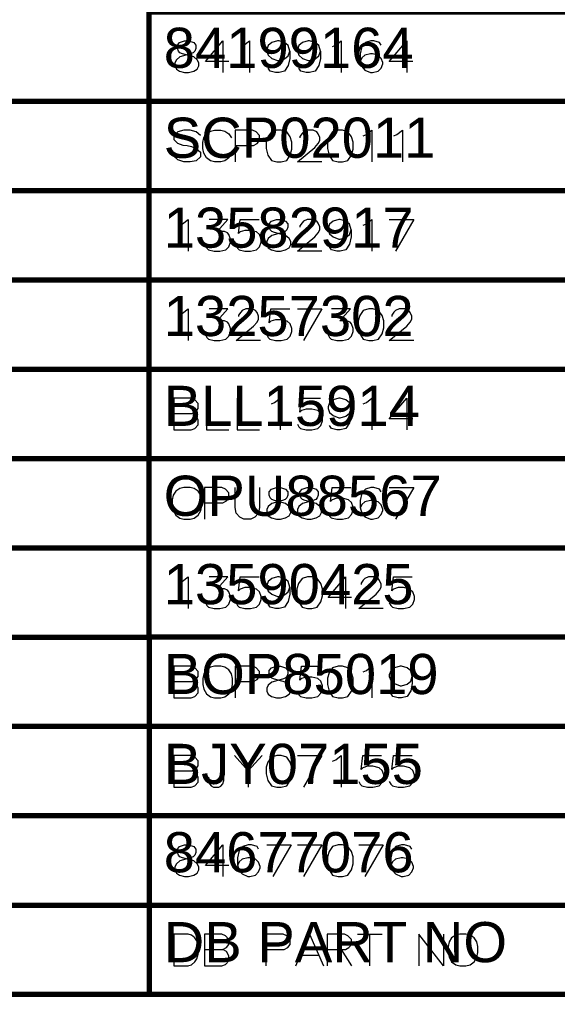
# Model space of a CAD drawing. Header units: millimetres. Extents: x 0 to 174, y 0 to 33.
# Drawn here: x 83.32 to 85.728, y 15.928 to 20.297 of the extents above; entities that cross this region are included whole.
import ezdxf

# ---------------------------------------------------------------- set-up
doc = ezdxf.new("R2010")
doc.units = ezdxf.units.MM
doc.layers.add('BOM_OCR_TEXT', color=7, linetype='Continuous')
doc.layers.add('BOM_ORIGINAL_OUTLINES', color=7, linetype='Continuous')
doc.layers.add('PDF_Geomertry', color=7, linetype='Continuous', true_color=0x405f80)
doc.styles.get("Standard").update_dxf_attribs({"font": 'arial.ttf'})

msp = doc.modelspace()

# ---------------------------------------------------------------- linework, layer by layer
at = {"layer": 'BOM_ORIGINAL_OUTLINES', "color": 18, "lineweight": 13, "true_color": 0x260000}
for points in [[(84.0999, 20.1296), (84.0496, 20.1432), (84.0382, 20.1478), (84.0312, 20.1547), (84.0267, 20.1661), (84.0267, 20.1821), (84.0358, 20.1936), (84.0587, 20.2004), (84.0771, 20.2004), (84.0999, 20.1936), (84.109, 20.1821), (84.109, 20.1661), (84.1044, 20.1547), (84.0976, 20.1478), (84.0861, 20.1432), (84.0382, 20.1296), (84.0222, 20.1158), (84.0153, 20.1021), (84.0153, 20.0883), (84.0222, 20.0747), (84.0358, 20.0656), (84.0587, 20.0586), (84.0771, 20.0586), (84.0999, 20.0656), (84.1158, 20.0747), (84.1228, 20.0883), (84.1228, 20.1021), (84.1158, 20.1158)], [(84.4725, 19.8001), (84.4474, 19.7933), (84.4314, 19.7704), (84.4244, 19.7476), (84.4244, 19.7179), (84.4314, 19.6882), (84.4474, 19.6653), (84.4725, 19.6585), (84.4908, 19.6585), (84.516, 19.6653), (84.5319, 19.6882), (84.5388, 19.7156), (84.5388, 19.7476), (84.5319, 19.7704), (84.516, 19.7933), (84.4908, 19.8001), (84.4725, 19.8001)], [(84.7468, 19.8001), (84.7217, 19.7933), (84.7057, 19.7704), (84.6989, 19.7476), (84.6989, 19.7179), (84.7057, 19.6882), (84.7217, 19.6653), (84.7468, 19.6585), (84.7651, 19.6585), (84.7903, 19.6653), (84.8062, 19.6882), (84.8132, 19.7156), (84.8132, 19.7476), (84.8062, 19.7704), (84.7903, 19.7933), (84.7651, 19.8001), (84.7468, 19.8001)], [(84.5114, 19.329), (84.4611, 19.3428), (84.4496, 19.3474), (84.4428, 19.3542), (84.4382, 19.3657), (84.4382, 19.3817), (84.4474, 19.3931), (84.4703, 19.3999), (84.4885, 19.3999), (84.5114, 19.3931), (84.5206, 19.3817), (84.5206, 19.3657), (84.516, 19.3542), (84.509, 19.3474), (84.4976, 19.3428), (84.4496, 19.329), (84.4336, 19.3153), (84.4268, 19.3017), (84.4268, 19.2879), (84.4336, 19.2742), (84.4474, 19.265), (84.4703, 19.2582), (84.4885, 19.2582), (84.5114, 19.265), (84.5274, 19.2742), (84.5342, 19.2879), (84.5342, 19.3017), (84.5274, 19.3153)], [(84.884, 18.9997), (84.8589, 18.9928), (84.8429, 18.97), (84.836, 18.9471), (84.836, 18.9174), (84.8429, 18.8876), (84.8589, 18.8649), (84.884, 18.8579), (84.9022, 18.8579), (84.9275, 18.8649), (84.9435, 18.8876), (84.9503, 18.9151), (84.9503, 18.9471), (84.9435, 18.97), (84.9275, 18.9928), (84.9022, 18.9997), (84.884, 18.9997)], [(84.0885, 18.4578), (84.1044, 18.4646), (84.1204, 18.4806), (84.1204, 18.5035), (84.109, 18.5217), (84.0931, 18.5308), (84.109, 18.54), (84.1204, 18.5538), (84.1204, 18.5765), (84.1044, 18.5926), (84.0885, 18.5994), (84.0107, 18.5994), (84.0107, 18.4578)], [(84.0564, 18.1992), (84.0382, 18.1947), (84.0199, 18.1832), (84.0085, 18.165), (84.0039, 18.1443), (84.0039, 18.1169), (84.0085, 18.0964), (84.0199, 18.0758), (84.0382, 18.0621), (84.0564, 18.0575), (84.0839, 18.0575), (84.1022, 18.0621), (84.1204, 18.0758), (84.1319, 18.0964), (84.1365, 18.1169), (84.1365, 18.1443), (84.1319, 18.165), (84.1204, 18.1832), (84.1022, 18.1947), (84.0839, 18.1992), (84.0564, 18.1992)], [(84.5114, 18.1283), (84.4611, 18.1421), (84.4496, 18.1467), (84.4428, 18.1535), (84.4382, 18.165), (84.4382, 18.181), (84.4474, 18.1924), (84.4703, 18.1992), (84.4885, 18.1992), (84.5114, 18.1924), (84.5206, 18.181), (84.5206, 18.165), (84.516, 18.1535), (84.509, 18.1467), (84.4976, 18.1421), (84.4496, 18.1283), (84.4336, 18.1146), (84.4268, 18.101), (84.4268, 18.0872), (84.4336, 18.0735), (84.4474, 18.0643), (84.4703, 18.0575), (84.4885, 18.0575), (84.5114, 18.0643), (84.5274, 18.0735), (84.5342, 18.0872), (84.5342, 18.101), (84.5274, 18.1146)], [(84.6485, 18.1283), (84.5982, 18.1421), (84.5868, 18.1467), (84.58, 18.1535), (84.5754, 18.165), (84.5754, 18.181), (84.5846, 18.1924), (84.6074, 18.1992), (84.6257, 18.1992), (84.6485, 18.1924), (84.6576, 18.181), (84.6576, 18.165), (84.6531, 18.1535), (84.6462, 18.1467), (84.6349, 18.1421), (84.5868, 18.1283), (84.5708, 18.1146), (84.5639, 18.101), (84.5639, 18.0872), (84.5708, 18.0735), (84.5846, 18.0643), (84.6074, 18.0575), (84.6257, 18.0575), (84.6485, 18.0643), (84.6646, 18.0735), (84.6714, 18.0872), (84.6714, 18.101), (84.6646, 18.1146)], [(84.6097, 17.799), (84.5846, 17.7921), (84.5685, 17.7693), (84.5617, 17.7464), (84.5617, 17.7167), (84.5685, 17.6869), (84.5846, 17.6642), (84.6097, 17.6572), (84.6279, 17.6572), (84.6531, 17.6642), (84.6692, 17.6869), (84.676, 17.7144), (84.676, 17.7464), (84.6692, 17.7693), (84.6531, 17.7921), (84.6279, 17.799), (84.6097, 17.799)], [(84.0885, 17.2571), (84.1044, 17.2639), (84.1204, 17.2799), (84.1204, 17.3028), (84.109, 17.321), (84.0931, 17.3301), (84.109, 17.3393), (84.1204, 17.3531), (84.1204, 17.3758), (84.1044, 17.3919), (84.0885, 17.3988), (84.0107, 17.3988), (84.0107, 17.2571)], [(84.1936, 17.3988), (84.1753, 17.3942), (84.1571, 17.3828), (84.1456, 17.3644), (84.141, 17.3439), (84.141, 17.3164), (84.1456, 17.2958), (84.1571, 17.2753), (84.1753, 17.2615), (84.1936, 17.2571), (84.2211, 17.2571), (84.2393, 17.2615), (84.2576, 17.2753), (84.269, 17.2958), (84.2736, 17.3164), (84.2736, 17.3439), (84.269, 17.3644), (84.2576, 17.3828), (84.2393, 17.3942), (84.2211, 17.3988), (84.1936, 17.3988)], [(84.5114, 17.3279), (84.4611, 17.3417), (84.4496, 17.3461), (84.4428, 17.3531), (84.4382, 17.3644), (84.4382, 17.3804), (84.4474, 17.3919), (84.4703, 17.3988), (84.4885, 17.3988), (84.5114, 17.3919), (84.5206, 17.3804), (84.5206, 17.3644), (84.516, 17.3531), (84.509, 17.3461), (84.4976, 17.3417), (84.4496, 17.3279), (84.4336, 17.3142), (84.4268, 17.3004), (84.4268, 17.2868), (84.4336, 17.2731), (84.4474, 17.2639), (84.4703, 17.2571), (84.4885, 17.2571), (84.5114, 17.2639), (84.5274, 17.2731), (84.5342, 17.2868), (84.5342, 17.3004), (84.5274, 17.3142)], [(84.7468, 17.3988), (84.7217, 17.3919), (84.7057, 17.369), (84.6989, 17.3461), (84.6989, 17.3164), (84.7057, 17.2868), (84.7217, 17.2639), (84.7468, 17.2571), (84.7651, 17.2571), (84.7903, 17.2639), (84.8062, 17.2868), (84.8132, 17.3142), (84.8132, 17.3461), (84.8062, 17.369), (84.7903, 17.3919), (84.7651, 17.3988), (84.7468, 17.3988)], [(84.0885, 16.8568), (84.1044, 16.8636), (84.1204, 16.8796), (84.1204, 16.9025), (84.109, 16.9208), (84.0931, 16.93), (84.109, 16.939), (84.1204, 16.9528), (84.1204, 16.9757), (84.1044, 16.9917), (84.0885, 16.9985), (84.0107, 16.9985), (84.0107, 16.8568)], [(84.4725, 16.9985), (84.4474, 16.9917), (84.4314, 16.9688), (84.4244, 16.946), (84.4244, 16.9163), (84.4314, 16.8865), (84.4474, 16.8636), (84.4725, 16.8568), (84.4908, 16.8568), (84.516, 16.8636), (84.5319, 16.8865), (84.5388, 16.9139), (84.5388, 16.946), (84.5319, 16.9688), (84.516, 16.9917), (84.4908, 16.9985), (84.4725, 16.9985)], [(84.0999, 16.5274), (84.0496, 16.5411), (84.0382, 16.5457), (84.0312, 16.5525), (84.0267, 16.564), (84.0267, 16.58), (84.0358, 16.5914), (84.0587, 16.5983), (84.0771, 16.5983), (84.0999, 16.5914), (84.109, 16.58), (84.109, 16.564), (84.1044, 16.5525), (84.0976, 16.5457), (84.0861, 16.5411), (84.0382, 16.5274), (84.0222, 16.5138), (84.0153, 16.5), (84.0153, 16.4863), (84.0222, 16.4725), (84.0358, 16.4635), (84.0587, 16.4565), (84.0771, 16.4565), (84.0999, 16.4635), (84.1158, 16.4725), (84.1228, 16.4863), (84.1228, 16.5), (84.1158, 16.5138)], [(84.7468, 16.5983), (84.7217, 16.5914), (84.7057, 16.5686), (84.6989, 16.5457), (84.6989, 16.516), (84.7057, 16.4863), (84.7217, 16.4635), (84.7468, 16.4565), (84.7651, 16.4565), (84.7903, 16.4635), (84.8062, 16.4863), (84.8132, 16.5138), (84.8132, 16.5457), (84.8062, 16.5686), (84.7903, 16.5914), (84.7651, 16.5983), (84.7468, 16.5983)], [(84.2257, 16.0564), (84.2417, 16.0632), (84.2576, 16.0792), (84.2576, 16.1021), (84.2462, 16.1203), (84.2301, 16.1294), (84.2462, 16.1386), (84.2576, 16.1524), (84.2576, 16.1751), (84.2417, 16.1913), (84.2257, 16.1981), (84.1479, 16.1981), (84.1479, 16.0564)], [(85.291, 16.1981), (85.2726, 16.1935), (85.2543, 16.1821), (85.2429, 16.1638), (85.2383, 16.1432), (85.2383, 16.1157), (85.2429, 16.0951), (85.2543, 16.0746), (85.2726, 16.0608), (85.291, 16.0564), (85.3183, 16.0564), (85.3367, 16.0608), (85.3549, 16.0746), (85.3664, 16.0951), (85.371, 16.1157), (85.371, 16.1432), (85.3664, 16.1638), (85.3549, 16.1821), (85.3367, 16.1935), (85.3183, 16.1981), (85.291, 16.1981)]]:
    msp.add_lwpolyline(points, close=True, dxfattribs=at)
for points in [[(84.2576, 20.109), (84.1525, 20.109), (84.2301, 20.2004), (84.2301, 20.1318), (84.2301, 20.0586)], [(84.3101, 20.1753), (84.3239, 20.1821), (84.349, 20.2004), (84.349, 20.0586)], [(84.5297, 20.1547), (84.5228, 20.1799), (84.5068, 20.1936), (84.4817, 20.2004), (84.4749, 20.2004), (84.4496, 20.1936), (84.4336, 20.1799), (84.4268, 20.1615), (84.4268, 20.1547), (84.4336, 20.1364), (84.4496, 20.1226), (84.4749, 20.1135), (84.4817, 20.1135), (84.5068, 20.1204), (84.5228, 20.1342), (84.5297, 20.1547), (84.5297, 20.1226), (84.5228, 20.0907), (84.5068, 20.0656), (84.4817, 20.0586), (84.4657, 20.0586), (84.4428, 20.0656), (84.4336, 20.0793)], [(84.6668, 20.1547), (84.66, 20.1799), (84.644, 20.1936), (84.6187, 20.2004), (84.6119, 20.2004), (84.5868, 20.1936), (84.5708, 20.1799), (84.5639, 20.1615), (84.5639, 20.1547), (84.5708, 20.1364), (84.5868, 20.1226), (84.6119, 20.1135), (84.6187, 20.1135), (84.644, 20.1204), (84.66, 20.1342), (84.6668, 20.1547), (84.6668, 20.1226), (84.66, 20.0907), (84.644, 20.0656), (84.6187, 20.0586), (84.6028, 20.0586), (84.58, 20.0656), (84.5708, 20.0793)], [(84.7217, 20.1753), (84.7354, 20.1821), (84.7606, 20.2004), (84.7606, 20.0586)], [(84.9389, 20.1821), (84.9319, 20.1936), (84.9068, 20.2004), (84.8932, 20.2004), (84.8681, 20.1936), (84.8519, 20.1753), (84.8451, 20.1432), (84.8451, 20.1113), (84.8519, 20.0861), (84.8657, 20.0701), (84.8908, 20.0586), (84.9, 20.0586), (84.9251, 20.0656), (84.9389, 20.0793), (84.9457, 20.0975), (84.9457, 20.1044), (84.9389, 20.1226), (84.9251, 20.1364), (84.9, 20.1432), (84.8908, 20.1432), (84.8657, 20.1364), (84.8519, 20.125), (84.8451, 20.109)], [(85.0806, 20.109), (84.9754, 20.109), (85.0532, 20.2004), (85.0532, 20.1318), (85.0532, 20.0586)], [(84.1296, 19.7774), (84.1114, 19.7933), (84.0839, 19.8001), (84.0564, 19.8001), (84.029, 19.7933), (84.0107, 19.775), (84.0107, 19.759), (84.0267, 19.7431), (84.0519, 19.7339), (84.0701, 19.7315), (84.0907, 19.7269), (84.1114, 19.7179), (84.1296, 19.7018), (84.1296, 19.6813), (84.1114, 19.6631), (84.0839, 19.6585), (84.0564, 19.6585), (84.029, 19.6676), (84.0107, 19.6836)], [(84.269, 19.6974), (84.2576, 19.6767), (84.2393, 19.6631), (84.2211, 19.6585), (84.1936, 19.6585), (84.1753, 19.6631), (84.1571, 19.6767), (84.1456, 19.6974), (84.141, 19.7179), (84.141, 19.7453), (84.1456, 19.7658), (84.1571, 19.7842), (84.1753, 19.7956), (84.1936, 19.8001), (84.2211, 19.8001), (84.2393, 19.7956), (84.2576, 19.7842), (84.269, 19.7658)], [(84.285, 19.7315), (84.3674, 19.7315), (84.3833, 19.7407), (84.3947, 19.7544), (84.3947, 19.7774), (84.3788, 19.7933), (84.3628, 19.8001), (84.285, 19.8001), (84.285, 19.6585)], [(84.6736, 19.6585), (84.5639, 19.6585), (84.6417, 19.7225), (84.6576, 19.7407), (84.6646, 19.7544), (84.6646, 19.7682), (84.6576, 19.7842), (84.6508, 19.7933), (84.6349, 19.8001), (84.6074, 19.8001), (84.5914, 19.7933), (84.5846, 19.7864), (84.5754, 19.7728), (84.5754, 19.7658)], [(84.8589, 19.775), (84.8725, 19.7819), (84.8978, 19.8001), (84.8978, 19.6585)], [(84.996, 19.775), (85.0097, 19.7819), (85.0349, 19.8001), (85.0349, 19.6585)], [(84.0358, 19.3747), (84.0496, 19.3817), (84.0747, 19.3999), (84.0747, 19.2582)], [(84.1525, 19.2833), (84.1593, 19.2719), (84.1662, 19.265), (84.1914, 19.2582), (84.2165, 19.2582), (84.2439, 19.265), (84.2576, 19.2788), (84.2644, 19.2993), (84.2644, 19.3131), (84.2576, 19.3336), (84.2508, 19.3406), (84.2371, 19.3474), (84.205, 19.3474), (84.2531, 19.3999), (84.1685, 19.3999)], [(84.2896, 19.2833), (84.2965, 19.2719), (84.3033, 19.265), (84.3285, 19.2582), (84.3536, 19.2582), (84.3811, 19.265), (84.3947, 19.2788), (84.4017, 19.2993), (84.4017, 19.3131), (84.3947, 19.3336), (84.3811, 19.345), (84.3536, 19.3519), (84.3285, 19.3519), (84.3079, 19.345), (84.3011, 19.3382), (84.3079, 19.3999), (84.3925, 19.3999)], [(84.6736, 19.2582), (84.5639, 19.2582), (84.6417, 19.3222), (84.6576, 19.3406), (84.6646, 19.3542), (84.6646, 19.3679), (84.6576, 19.3839), (84.6508, 19.3931), (84.6349, 19.3999), (84.6074, 19.3999), (84.5914, 19.3931), (84.5846, 19.3863), (84.5754, 19.3725), (84.5754, 19.3657)], [(84.804, 19.3542), (84.7971, 19.3793), (84.7811, 19.3931), (84.756, 19.3999), (84.7492, 19.3999), (84.724, 19.3931), (84.7079, 19.3793), (84.7011, 19.3611), (84.7011, 19.3542), (84.7079, 19.336), (84.724, 19.3222), (84.7492, 19.3131), (84.756, 19.3131), (84.7811, 19.3199), (84.7971, 19.3336), (84.804, 19.3542), (84.804, 19.3222), (84.7971, 19.2901), (84.7811, 19.265), (84.756, 19.2582), (84.74, 19.2582), (84.7171, 19.265), (84.7079, 19.2788)], [(84.8589, 19.3747), (84.8725, 19.3817), (84.8978, 19.3999), (84.8978, 19.2582)], [(84.9754, 19.3999), (85.0851, 19.3999), (85.0029, 19.2582)], [(84.0358, 18.9746), (84.0496, 18.9814), (84.0747, 18.9997), (84.0747, 18.8579)], [(84.1525, 18.8831), (84.1593, 18.8717), (84.1662, 18.8649), (84.1914, 18.8579), (84.2165, 18.8579), (84.2439, 18.8649), (84.2576, 18.8785), (84.2644, 18.8992), (84.2644, 18.9128), (84.2576, 18.9333), (84.2508, 18.9403), (84.2371, 18.9471), (84.205, 18.9471), (84.2531, 18.9997), (84.1685, 18.9997)], [(84.3993, 18.8579), (84.2896, 18.8579), (84.3674, 18.9219), (84.3833, 18.9403), (84.3903, 18.954), (84.3903, 18.9676), (84.3833, 18.9837), (84.3765, 18.9928), (84.3606, 18.9997), (84.3331, 18.9997), (84.3171, 18.9928), (84.3101, 18.986), (84.3011, 18.9722), (84.3011, 18.9654)], [(84.4268, 18.8831), (84.4336, 18.8717), (84.4406, 18.8649), (84.4657, 18.8579), (84.4908, 18.8579), (84.5182, 18.8649), (84.5319, 18.8785), (84.5388, 18.8992), (84.5388, 18.9128), (84.5319, 18.9333), (84.5182, 18.9449), (84.4908, 18.9517), (84.4657, 18.9517), (84.4451, 18.9449), (84.4382, 18.9379), (84.4451, 18.9997), (84.5297, 18.9997)], [(84.5639, 18.9997), (84.6736, 18.9997), (84.5914, 18.8579)], [(84.7011, 18.8831), (84.7079, 18.8717), (84.7149, 18.8649), (84.74, 18.8579), (84.7651, 18.8579), (84.7925, 18.8649), (84.8062, 18.8785), (84.8132, 18.8992), (84.8132, 18.9128), (84.8062, 18.9333), (84.7994, 18.9403), (84.7857, 18.9471), (84.7538, 18.9471), (84.8017, 18.9997), (84.7171, 18.9997)], [(85.0851, 18.8579), (84.9754, 18.8579), (85.0532, 18.9219), (85.0692, 18.9403), (85.076, 18.954), (85.076, 18.9676), (85.0692, 18.9837), (85.0624, 18.9928), (85.0462, 18.9997), (85.0189, 18.9997), (85.0029, 18.9928), (84.996, 18.986), (84.9868, 18.9722), (84.9868, 18.9654)], [(84.1571, 18.5994), (84.1571, 18.4578), (84.2576, 18.4578)], [(84.2942, 18.5994), (84.2942, 18.4578), (84.3947, 18.4578)], [(84.4474, 18.5743), (84.4611, 18.5811), (84.4862, 18.5994), (84.4862, 18.4578)], [(84.5639, 18.4829), (84.5708, 18.4714), (84.5776, 18.4646), (84.6028, 18.4578), (84.6279, 18.4578), (84.6554, 18.4646), (84.6692, 18.4783), (84.676, 18.4989), (84.676, 18.5126), (84.6692, 18.5332), (84.6554, 18.5446), (84.6279, 18.5514), (84.6028, 18.5514), (84.5822, 18.5446), (84.5754, 18.5378), (84.5822, 18.5994), (84.6668, 18.5994)], [(84.804, 18.5538), (84.7971, 18.5789), (84.7811, 18.5926), (84.756, 18.5994), (84.7492, 18.5994), (84.724, 18.5926), (84.7079, 18.5789), (84.7011, 18.5606), (84.7011, 18.5538), (84.7079, 18.5354), (84.724, 18.5217), (84.7492, 18.5126), (84.756, 18.5126), (84.7811, 18.5194), (84.7971, 18.5332), (84.804, 18.5538), (84.804, 18.5217), (84.7971, 18.4897), (84.7811, 18.4646), (84.756, 18.4578), (84.74, 18.4578), (84.7171, 18.4646), (84.7079, 18.4783)], [(84.8589, 18.5743), (84.8725, 18.5811), (84.8978, 18.5994), (84.8978, 18.4578)], [(85.0806, 18.5081), (84.9754, 18.5081), (85.0532, 18.5994), (85.0532, 18.5308), (85.0532, 18.4578)], [(84.0107, 18.5308), (84.0931, 18.5308)], [(84.1479, 18.1307), (84.2301, 18.1307), (84.2462, 18.1399), (84.2576, 18.1535), (84.2576, 18.1764), (84.2417, 18.1924), (84.2257, 18.1992), (84.1479, 18.1992), (84.1479, 18.0575)], [(84.3947, 18.1992), (84.3947, 18.1101), (84.3903, 18.0849), (84.3742, 18.0667), (84.356, 18.0575), (84.3239, 18.0575), (84.3057, 18.0667), (84.2896, 18.0849), (84.285, 18.1101), (84.285, 18.1992)], [(84.7011, 18.0826), (84.7079, 18.0713), (84.7149, 18.0643), (84.74, 18.0575), (84.7651, 18.0575), (84.7925, 18.0643), (84.8062, 18.0781), (84.8132, 18.0986), (84.8132, 18.1124), (84.8062, 18.1329), (84.7925, 18.1443), (84.7651, 18.1513), (84.74, 18.1513), (84.7194, 18.1443), (84.7125, 18.1375), (84.7194, 18.1992), (84.804, 18.1992)], [(84.9389, 18.181), (84.9319, 18.1924), (84.9068, 18.1992), (84.8932, 18.1992), (84.8681, 18.1924), (84.8519, 18.174), (84.8451, 18.1421), (84.8451, 18.1101), (84.8519, 18.0849), (84.8657, 18.0689), (84.8908, 18.0575), (84.9, 18.0575), (84.9251, 18.0643), (84.9389, 18.0781), (84.9457, 18.0964), (84.9457, 18.1032), (84.9389, 18.1215), (84.9251, 18.1353), (84.9, 18.1421), (84.8908, 18.1421), (84.8657, 18.1353), (84.8519, 18.1238), (84.8451, 18.1078)], [(84.9754, 18.1992), (85.0851, 18.1992), (85.0029, 18.0575)], [(84.0358, 17.7739), (84.0496, 17.7807), (84.0747, 17.799), (84.0747, 17.6572)], [(84.1525, 17.6824), (84.1593, 17.671), (84.1662, 17.6642), (84.1914, 17.6572), (84.2165, 17.6572), (84.2439, 17.6642), (84.2576, 17.6778), (84.2644, 17.6985), (84.2644, 17.7121), (84.2576, 17.7326), (84.2508, 17.7396), (84.2371, 17.7464), (84.205, 17.7464), (84.2531, 17.799), (84.1685, 17.799)], [(84.2896, 17.6824), (84.2965, 17.671), (84.3033, 17.6642), (84.3285, 17.6572), (84.3536, 17.6572), (84.3811, 17.6642), (84.3947, 17.6778), (84.4017, 17.6985), (84.4017, 17.7121), (84.3947, 17.7326), (84.3811, 17.7442), (84.3536, 17.751), (84.3285, 17.751), (84.3079, 17.7442), (84.3011, 17.7372), (84.3079, 17.799), (84.3925, 17.799)], [(84.5297, 17.7533), (84.5228, 17.7785), (84.5068, 17.7921), (84.4817, 17.799), (84.4749, 17.799), (84.4496, 17.7921), (84.4336, 17.7785), (84.4268, 17.7601), (84.4268, 17.7533), (84.4336, 17.735), (84.4496, 17.7213), (84.4749, 17.7121), (84.4817, 17.7121), (84.5068, 17.719), (84.5228, 17.7326), (84.5297, 17.7533), (84.5297, 17.7213), (84.5228, 17.6893), (84.5068, 17.6642), (84.4817, 17.6572), (84.4657, 17.6572), (84.4428, 17.6642), (84.4336, 17.6778)], [(84.8062, 17.7075), (84.7011, 17.7075), (84.7789, 17.799), (84.7789, 17.7304), (84.7789, 17.6572)], [(84.9481, 17.6572), (84.8383, 17.6572), (84.916, 17.7213), (84.9319, 17.7396), (84.9389, 17.7533), (84.9389, 17.7669), (84.9319, 17.7831), (84.9251, 17.7921), (84.9092, 17.799), (84.8817, 17.799), (84.8657, 17.7921), (84.8589, 17.7853), (84.8497, 17.7715), (84.8497, 17.7647)], [(84.9754, 17.6824), (84.9824, 17.671), (84.9892, 17.6642), (85.0143, 17.6572), (85.0394, 17.6572), (85.0668, 17.6642), (85.0806, 17.6778), (85.0875, 17.6985), (85.0875, 17.7121), (85.0806, 17.7326), (85.0668, 17.7442), (85.0394, 17.751), (85.0143, 17.751), (84.9937, 17.7442), (84.9868, 17.7372), (84.9937, 17.799), (85.0783, 17.799)], [(84.285, 17.3301), (84.3674, 17.3301), (84.3833, 17.3393), (84.3947, 17.3531), (84.3947, 17.3758), (84.3788, 17.3919), (84.3628, 17.3988), (84.285, 17.3988), (84.285, 17.2571)], [(84.5639, 17.2822), (84.5708, 17.2707), (84.5776, 17.2639), (84.6028, 17.2571), (84.6279, 17.2571), (84.6554, 17.2639), (84.6692, 17.2776), (84.676, 17.2982), (84.676, 17.3119), (84.6692, 17.3325), (84.6554, 17.3439), (84.6279, 17.3507), (84.6028, 17.3507), (84.5822, 17.3439), (84.5754, 17.3371), (84.5822, 17.3988), (84.6668, 17.3988)], [(84.8589, 17.3736), (84.8725, 17.3804), (84.8978, 17.3988), (84.8978, 17.2571)], [(85.0783, 17.3531), (85.0714, 17.3782), (85.0554, 17.3919), (85.0303, 17.3988), (85.0235, 17.3988), (84.9983, 17.3919), (84.9824, 17.3782), (84.9754, 17.3599), (84.9754, 17.3531), (84.9824, 17.3347), (84.9983, 17.321), (85.0235, 17.3119), (85.0303, 17.3119), (85.0554, 17.3188), (85.0714, 17.3325), (85.0783, 17.3531), (85.0783, 17.321), (85.0714, 17.289), (85.0554, 17.2639), (85.0303, 17.2571), (85.0143, 17.2571), (84.9914, 17.2639), (84.9824, 17.2776)], [(84.0107, 17.3301), (84.0931, 17.3301)], [(84.1662, 16.9025), (84.1662, 16.8865), (84.1707, 16.8728), (84.1776, 16.8636), (84.189, 16.8568), (84.2119, 16.8568), (84.2211, 16.8614), (84.2301, 16.8728), (84.2347, 16.8865), (84.2347, 16.9985)], [(84.2828, 16.9985), (84.3444, 16.93), (84.4062, 16.9985)], [(84.5639, 16.9985), (84.6736, 16.9985), (84.5914, 16.8568)], [(84.7217, 16.9733), (84.7354, 16.9803), (84.7606, 16.9985), (84.7606, 16.8568)], [(84.8383, 16.8819), (84.8451, 16.8706), (84.8519, 16.8636), (84.8771, 16.8568), (84.9022, 16.8568), (84.9297, 16.8636), (84.9435, 16.8774), (84.9503, 16.8979), (84.9503, 16.9117), (84.9435, 16.9322), (84.9297, 16.9436), (84.9022, 16.9506), (84.8771, 16.9506), (84.8565, 16.9436), (84.8497, 16.9368), (84.8565, 16.9985), (84.9411, 16.9985)], [(84.9754, 16.8819), (84.9824, 16.8706), (84.9892, 16.8636), (85.0143, 16.8568), (85.0394, 16.8568), (85.0668, 16.8636), (85.0806, 16.8774), (85.0875, 16.8979), (85.0875, 16.9117), (85.0806, 16.9322), (85.0668, 16.9436), (85.0394, 16.9506), (85.0143, 16.9506), (84.9937, 16.9436), (84.9868, 16.9368), (84.9937, 16.9985), (85.0783, 16.9985)], [(84.0107, 16.93), (84.0931, 16.93)], [(84.3444, 16.93), (84.3444, 16.8568)], [(84.2576, 16.5068), (84.1525, 16.5068), (84.2301, 16.5983), (84.2301, 16.5297), (84.2301, 16.4565)], [(84.3903, 16.58), (84.3833, 16.5914), (84.3582, 16.5983), (84.3444, 16.5983), (84.3193, 16.5914), (84.3033, 16.5732), (84.2965, 16.5411), (84.2965, 16.5092), (84.3033, 16.484), (84.3171, 16.4681), (84.3422, 16.4565), (84.3514, 16.4565), (84.3765, 16.4635), (84.3903, 16.4771), (84.3971, 16.4954), (84.3971, 16.5022), (84.3903, 16.5206), (84.3765, 16.5343), (84.3514, 16.5411), (84.3422, 16.5411), (84.3171, 16.5343), (84.3033, 16.5229), (84.2965, 16.5068)], [(84.4268, 16.5983), (84.5365, 16.5983), (84.4542, 16.4565)], [(84.5639, 16.5983), (84.6736, 16.5983), (84.5914, 16.4565)], [(84.8383, 16.5983), (84.9481, 16.5983), (84.8657, 16.4565)], [(85.076, 16.58), (85.0692, 16.5914), (85.044, 16.5983), (85.0303, 16.5983), (85.0051, 16.5914), (84.9892, 16.5732), (84.9824, 16.5411), (84.9824, 16.5092), (84.9892, 16.484), (85.0029, 16.4681), (85.0281, 16.4565), (85.0372, 16.4565), (85.0624, 16.4635), (85.076, 16.4771), (85.0829, 16.4954), (85.0829, 16.5022), (85.076, 16.5206), (85.0624, 16.5343), (85.0372, 16.5411), (85.0281, 16.5411), (85.0029, 16.5343), (84.9892, 16.5229), (84.9824, 16.5068)], [(84.0725, 16.0564), (84.0907, 16.0608), (84.1044, 16.0746), (84.1136, 16.0883), (84.1204, 16.1089), (84.1204, 16.1478), (84.1136, 16.1683), (84.1044, 16.1821), (84.0907, 16.1935), (84.0747, 16.1981), (84.0107, 16.1981), (84.0107, 16.0564), (84.0747, 16.0564)], [(84.4222, 16.1294), (84.5044, 16.1294), (84.5206, 16.1386), (84.5319, 16.1524), (84.5319, 16.1751), (84.516, 16.1913), (84.5, 16.1981), (84.4222, 16.1981), (84.4222, 16.0564)], [(84.5571, 16.0564), (84.6187, 16.1981), (84.6806, 16.0564)], [(84.6965, 16.1294), (84.7789, 16.1294), (84.7949, 16.1386), (84.8062, 16.1524), (84.8062, 16.1751), (84.7903, 16.1913), (84.7743, 16.1981), (84.6965, 16.1981), (84.6965, 16.0564)], [(84.8337, 16.1981), (84.9435, 16.1981)], [(84.8886, 16.0564), (84.8886, 16.1981)], [(85.2178, 16.1981), (85.2178, 16.0564), (85.1081, 16.1981), (85.1081, 16.0564)], [(84.1479, 16.1294), (84.2301, 16.1294)], [(84.7606, 16.1294), (84.8062, 16.0564)], [(84.5776, 16.1043), (84.66, 16.1043)]]:
    msp.add_lwpolyline(points, dxfattribs=at)
at = {"layer": 'PDF_Geomertry', "color": 165, "lineweight": 70, "true_color": 0x5267a5}
for points in [[(70.2461, 19.5303), (70.2461, 19.1301), (71.3026, 19.1301), (71.3026, 19.5303), (75.611, 19.5303), (75.611, 19.9306), (83.901, 19.9306), (83.901, 20.3308), (85.7837, 20.3308), (85.7837, 20.731), (98.9892, 20.731), (98.9892, 21.1313)], [(70.2461, 19.1301), (70.2461, 18.7299), (71.3026, 18.7299), (71.3026, 19.1301), (75.611, 19.1301), (75.611, 19.5303), (83.901, 19.5303), (83.901, 19.9306), (85.7837, 19.9306), (85.7837, 20.3308), (98.9892, 20.3308), (98.9892, 20.731)], [(70.2461, 18.7299), (70.2461, 18.3296), (71.3026, 18.3296), (71.3026, 18.7299), (75.611, 18.7299), (75.611, 19.1301), (83.901, 19.1301), (83.901, 19.5303), (85.7837, 19.5303), (85.7837, 19.9306), (98.9892, 19.9306), (98.9892, 20.3308)], [(70.2461, 18.3296), (70.2461, 17.9294), (71.3026, 17.9294), (71.3026, 18.3296), (75.611, 18.3296), (75.611, 18.7299), (83.901, 18.7299), (83.901, 19.1301), (85.7837, 19.1301), (85.7837, 19.5303), (98.9892, 19.5303), (98.9892, 19.9306)], [(70.2461, 17.9294), (70.2461, 17.5292), (71.3026, 17.5292), (71.3026, 17.9294), (75.611, 17.9294), (75.611, 18.3296), (83.901, 18.3296), (83.901, 18.7299), (85.7837, 18.7299), (85.7837, 19.1301), (98.9892, 19.1301), (98.9892, 19.5303)], [(70.2461, 17.5292), (70.2461, 17.1289), (71.3026, 17.1289), (71.3026, 17.5292), (75.611, 17.5292), (75.611, 17.9294), (83.901, 17.9294), (83.901, 18.3296), (85.7837, 18.3296), (85.7837, 18.7299), (98.9892, 18.7299), (98.9892, 19.1301)], [(70.2461, 17.1289), (70.2461, 16.7288), (71.3026, 16.7288), (71.3026, 17.1289), (75.611, 17.1289), (75.611, 17.5292), (83.901, 17.5292), (83.901, 17.9294), (85.7837, 17.9294), (85.7837, 18.3296), (98.9892, 18.3296), (98.9892, 18.7299)], [(98.9892, 18.3296), (98.9892, 17.9294), (85.7837, 17.9294), (85.7837, 17.5292), (83.901, 17.5292), (83.901, 17.1289), (75.611, 17.1289), (75.611, 16.7288), (71.3026, 16.7288), (71.3026, 16.3285), (75.611, 16.3285), (75.611, 15.9282), (71.3026, 15.9282)], [(98.9892, 17.9294), (98.9892, 17.5292), (85.7837, 17.5292), (85.7837, 17.1289), (83.901, 17.1289), (83.901, 16.7288), (75.611, 16.7288), (75.611, 16.3285), (83.901, 16.3285), (83.901, 15.9282), (75.611, 15.9282)], [(98.9892, 17.5292), (98.9892, 17.1289), (85.7837, 17.1289), (85.7837, 16.7288), (83.901, 16.7288), (83.901, 16.3285), (85.7837, 16.3285), (85.7837, 15.9282), (83.901, 15.9282)], [(70.2461, 16.7288), (70.2461, 16.3285), (71.3026, 16.3285), (75.611, 16.3285), (83.901, 16.3285), (85.7837, 16.3285), (98.9892, 16.3285), (98.9892, 16.7288)]]:
    msp.add_lwpolyline(points, dxfattribs=at)

# ---------------------------------------------------------------- texts
at = {"layer": 'BOM_OCR_TEXT', "char_height": 0.18, "width": 1.7425, "attachment_point": 1}
for s, insert in [('84199164', (83.9656, 20.2597)), ('SCP02011', (83.9656, 19.8569)), ('13582917', (83.9656, 19.4542)), ('13257302', (83.9656, 19.0583)), ('BLL15914', (83.9656, 18.6556)), ('OPU88567', (83.9656, 18.2528)), ('13590425', (83.9656, 17.8569)), ('BOP85019', (83.9656, 17.4542)), ('BJY07155', (83.9656, 17.0514)), ('84677076', (83.9656, 16.6556)), ('DB PART NO', (83.9656, 16.2528))]:
    msp.add_mtext(s, dxfattribs=dict(at, insert=insert))

doc.saveas('drawing.dxf')
